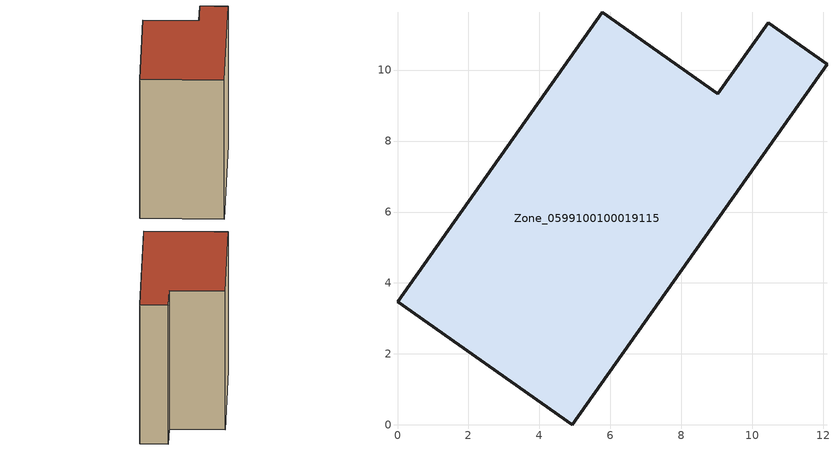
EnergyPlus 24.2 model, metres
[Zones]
Zone_0599100100019115
 floor ground (C_G): 4.92,0 0,3.47 5.77,11.63 9.03,9.33 10.45,11.34 12.1,10.17 z4.08
 wall outside (C_F): 4.92,0 12.1,10.17 10.45,11.34 9.03,9.33 5.77,11.63 0,3.47 4.92,0 z4.08:14.96
 roof outside (C_R): 0,3.47 4.92,0 12.1,10.17 10.45,11.34 9.03,9.33 5.77,11.63 z14.96
[BUILDING]
Pand.0599100100019115: North Axis=0; Terrain=City; Loads Convergence Tolerance Value=0.04; Temperature Convergence Tolerance Value=0.4; Solar Distribution=FullExterior; Maximum Number of Warmup Days=25; Minimum Number of Warmup Days=1
[Site:Location]
Rotterdam.The.Hague.AP_ZH_NLD Design_Conditions: Latitude=51.96; Longitude=4.45; Time Zone=1; Elevation=-4.5
[SITE:GROUNDTEMPERATURE:BUILDINGSURFACE]
18, 18, 18, 18, 18, 18, 18, 18, 18, 18, 18, 18
[MATERIAL] Thermal Absorptance=0.9; Solar Absorptance=0.7; Visible Absorptance=0.7
Name | Roughness | Thickness | Conductivity | Density | Specific Heat
G.TI.2015-2018 | MediumSmooth | 0.15 | 0.0428571 | 540 | 1210
F.TI.2015-2018 | Rough | 0.3 | 0.0666667 | 1920 | 840
R.TI.2015-2018 | MediumRough | 0.2 | 0.0333333 | 1500 | 1000
[CONSTRUCTION]
C_G: G.TI.2015-2018
C_F: F.TI.2015-2018
C_R: R.TI.2015-2018
[ZONE]
Zone_0599100100019115: Type=1; Multiplier=1; Ceiling Height=Autocalculate; Volume=Autocalculate; Floor Area=autocalculate; Part of Total Floor Area=Yes
[ZONEINFILTRATION:DESIGNFLOWRATE]
Infil_Zone_0599100100019115: Zone or ZoneList or Space or SpaceList=Zone_0599100100019115; Schedule=AlwaysOn; Design Flow Rate Calculation Method=Flow/Area; Flow Rate per Floor Area=0.0015; Constant Term Coefficient=1; Temperature Term Coefficient=0; Velocity Term Coefficient=0; Velocity Squared Term Coefficient=0
[HVACTEMPLATE:ZONE:IDEALLOADSAIRSYSTEM]
Zone_0599100100019115: Maximum Heating Supply Air Temperature=50; Minimum Cooling Supply Air Temperature=13; Maximum Heating Supply Air Humidity Ratio=0.0156; Minimum Cooling Supply Air Humidity Ratio=0.0077; Heating Limit=NoLimit; Cooling Limit=NoLimit; Dehumidification Control Type=ConstantSensibleHeatRatio; Cooling Sensible Heat Ratio=0.7; Dehumidification Setpoint=60; Humidification Control Type=None; Humidification Setpoint=30; Outdoor Air Method=None; Outdoor Air Flow Rate per Person=0.00944; Outdoor Air Flow Rate per Zone Floor Area=0; Outdoor Air Flow Rate per Zone=0; Demand Controlled Ventilation Type=None; Outdoor Air Economizer Type=NoEconomizer; Heat Recovery Type=None; Sensible Heat Recovery Effectiveness=0.7; Latent Heat Recovery Effectiveness=0.65
[ZONECONTROL:THERMOSTAT]
ThermostatControl_Zone_0599100100019115: Zone or ZoneList=Zone_0599100100019115; Control Type Schedule=DualSetpointControlType; Control 1=Thermostat_Zone_0599100100019115; Temperature Difference Between Cutout And Setpoint=0
[THERMOSTATSETPOINT:DUALSETPOINT]
Thermostat_Zone_0599100100019115: Heating Setpoint Temperature Schedule=HeatingSetpoint_Zone_0599100100019115; Cooling Setpoint Temperature Schedule=CoolingSetpoint_Zone_0599100100019115
[SCHEDULE:COMPACT]
HeatingSetpoint_Zone_0599100100019115: Through: 12/31, For: AllDays, Until: 24:00, 21
CoolingSetpoint_Zone_0599100100019115: Through: 12/31, For: AllDays, Until: 24:00, 24
DualSetpointControlType: Through: 12/31, For: AllDays, Until: 24:00, 4
AlwaysOn: Through: 12/31, For: AllDays, Until: 24:00, 1
